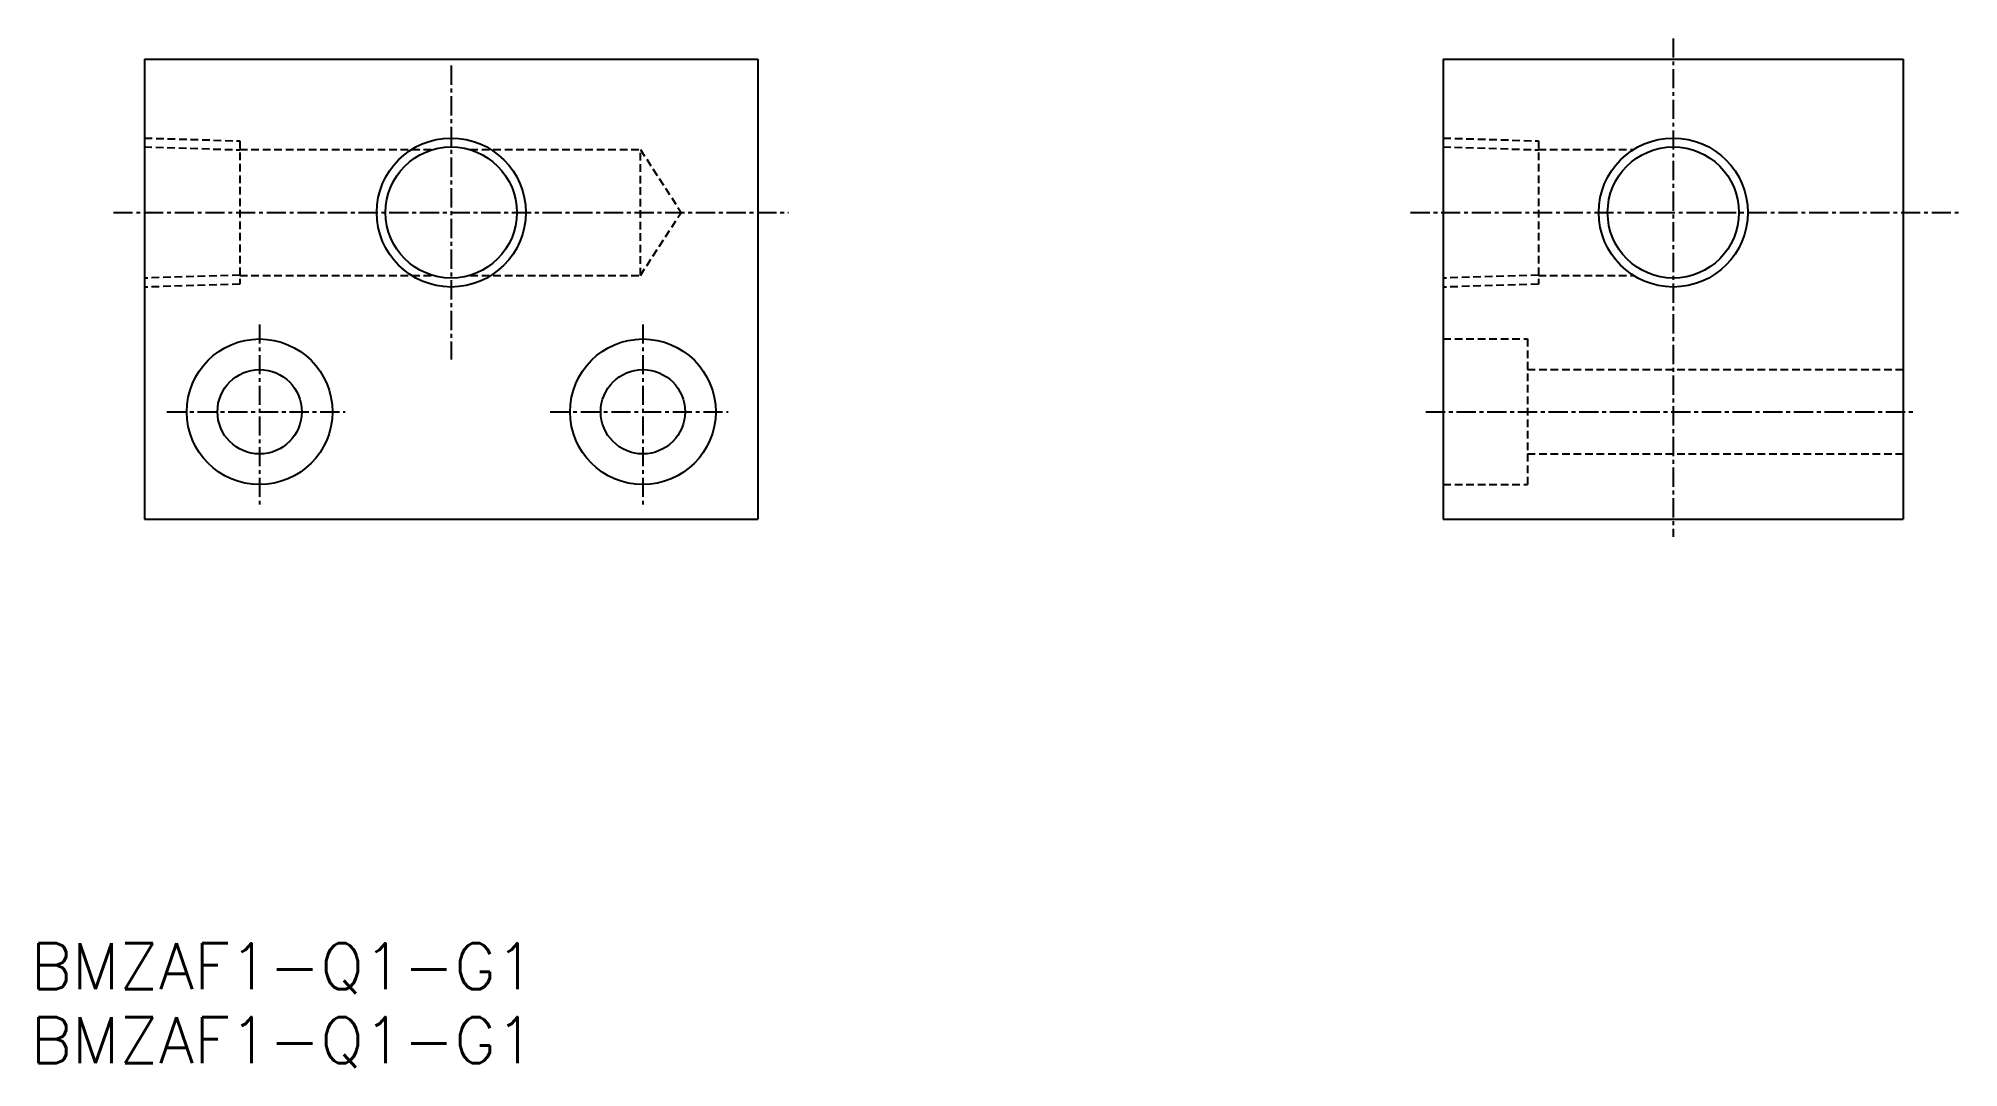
# Model space of a CAD drawing. Extents: x 567 to 692, y 205 to 272.
import ezdxf

# ---------------------------------------------------------------- set-up
doc = ezdxf.new("R2010")
doc.units = 0
doc.linetypes.add('CENTER', pattern=[2, 1.25, -0.25, 0.25, -0.25])
doc.linetypes.add('DASHED', pattern=[0.75, 0.5, -0.25])
doc.layers.get('0').update_dxf_attribs({"linetype": 'CONTINUOUS'})
doc.layers.add('CENTER', color=1, linetype='CENTER')
doc.styles.get("Standard").update_dxf_attribs({"font": 'txt.shx', "bigfont": '@extfont2.shx'})

msp = doc.modelspace()

# ---------------------------------------------------------------- linework, layer by layer
at = {"color": 7, "linetype": 'CONTINUOUS'}
for p, q in [((573.6, 270.45), (613.6, 270.45)), ((573.6, 270.45), (573.6, 240.45)), ((613.6, 270.45), (613.6, 240.45)), ((658.31, 270.45), (688.31, 270.45)), ((658.31, 270.45), (658.31, 240.45)), ((688.31, 270.45), (688.31, 240.45)), ((573.6, 240.45), (613.6, 240.45)), ((658.31, 240.45), (688.31, 240.45))]:
    msp.add_line(p, q, dxfattribs=at)
at = {"color": 3, "linetype": 'DASHED'}
for p, q in [((573.58, 264.73), (579.8, 264.54)), ((573.6, 265.31), (579.8, 265.12)), ((579.8, 265.12), (579.8, 255.78)), ((579.8, 264.55), (592.36, 264.55)), ((594.84, 264.55), (605.94, 264.55)), ((605.94, 256.35), (605.94, 264.55)), ((605.94, 264.55), (608.6, 260.45)), ((658.29, 264.73), (664.51, 264.54)), ((658.31, 265.31), (664.51, 265.12)), ((664.51, 265.12), (664.51, 255.78)), ((664.51, 264.55), (670.69, 264.55)), ((605.94, 256.35), (608.6, 260.45)), ((579.8, 256.36), (573.58, 256.17)), ((579.8, 255.78), (573.6, 255.58)), ((579.8, 256.35), (592.36, 256.35)), ((594.84, 256.35), (605.94, 256.35)), ((664.51, 256.36), (658.29, 256.17)), ((664.51, 255.78), (658.31, 255.58)), ((664.51, 256.35), (670.69, 256.35)), ((658.31, 252.2), (663.81, 252.2)), ((663.81, 252.2), (663.81, 242.7)), ((663.81, 250.2), (688.31, 250.2)), ((663.81, 244.7), (688.31, 244.7)), ((658.31, 242.7), (663.81, 242.7))]:
    msp.add_line(p, q, dxfattribs=at)
for p, q in [((658.31, 262.95), (658.31, 262.95)), ((658.31, 255.45), (658.31, 255.45))]:
    msp.add_line(p, q)
at = {"color": 3, "linetype": 'CONTINUOUS'}
for centre in [(593.6, 260.45), (673.31, 260.45)]:
    msp.add_circle(centre, 4.86, dxfattribs=at)
at = {"color": 7, "linetype": 'CONTINUOUS'}
for centre, radius in [((593.6, 260.45), 4.28), ((673.31, 260.45), 4.28), ((581.1, 247.45), 4.75), ((606.1, 247.45), 4.75), ((581.1, 247.45), 2.75), ((606.1, 247.45), 2.75)]:
    msp.add_circle(centre, radius, dxfattribs=at)
at = {"layer": 'CENTER', "color": 1, "linetype": 'CENTER'}
for p, q in [((673.31, 271.81), (673.31, 239.29)), ((593.6, 270.03), (593.6, 250.87)), ((571.56, 260.45), (615.6, 260.45)), ((656.17, 260.45), (691.92, 260.45)), ((581.1, 253.15), (581.1, 241.22)), ((606.1, 253.15), (606.1, 241.22)), ((575.05, 247.45), (586.67, 247.45)), ((600.05, 247.45), (611.67, 247.45)), ((657.18, 247.45), (689.07, 247.45))]:
    msp.add_line(p, q, dxfattribs=at)

# ---------------------------------------------------------------- texts
at = {"color": 7, "linetype": 'CONTINUOUS'}
for p in [(566.16, 209.78), (566.16, 204.96)]:
    msp.add_text('BMZAF1-Q1-G1', height=3, dxfattribs=at).set_placement(p)

doc.saveas('drawing.dxf')
